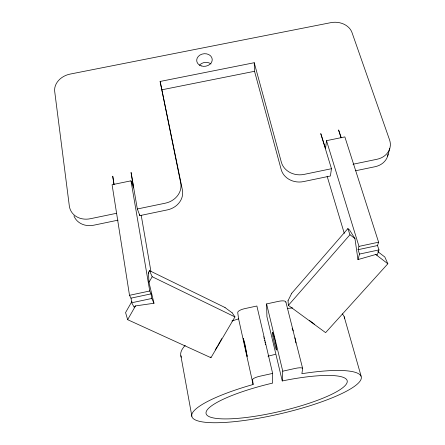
<?xml version="1.0" encoding="UTF-8"?>
<svg xmlns="http://www.w3.org/2000/svg" width="445" height="445" viewBox="0 0 445 445"><rect width="100%" height="100%" fill="white"/><g stroke="black" fill="none" stroke-linecap="round" stroke-linejoin="round"><path stroke-width="0.67" d="M282.753 371.18L295.374 368.393A7.699 1.769 -13.6 0 1 302.645 368.627L301.877 373.705A86.998 17.6 -13.1 0 1 345.064 391.945A86.998 17.6 -13.1 0 1 207.097 422.455A86.998 17.6 -13.1 0 1 253.11 384.491L238.603 318.876L237.725 312.574A7.415 2.347 -12.8 0 1 244.706 308.641L256.882 306.015L272.646 373.411L272.663 383.084A72.44 14.629 -13.1 0 0 216.042 418.383A72.44 14.629 -13.1 0 0 336.726 391.667A72.44 14.629 -13.1 0 0 282.264 380.959L282.753 371.18L266.599 303.918L278.737 301.298A7.398 2.336 -13.7 0 1 285.89 302.172M291.825 293.155L347.873 228.619L349.436 229.826L354.943 238.537L357.969 259.574L375.752 254.495L377.221 255.119L378.973 249.912L377.505 245.54L378.6 242.197L344.858 136.899L326.513 140.67L325.534 148.43L320.767 133.606L331.469 168.716L330.39 176.003L303.479 181.599A18.34 15.948 2 0 1 281.207 169.601L254.546 71.295L254.223 62.723L160.128 81.452L180.72 183.006A18.868 16.465 -14.5 0 1 165.384 203.165L137.327 208.983L131.069 172.46L133.617 187.946L130.986 180.831L112.09 184.714L129.506 295.308L131.019 298.144L131.709 302.761L134.09 307.167L135.497 305.915L153.981 303.251L148.964 282.33L148.474 272.412L149.481 270.643L225.059 307.54M357.969 259.574L359.504 254.073L358.091 249.684L358.982 246.38L326.513 140.67M387.651 156.123L389.781 148.535M220.815 340.325L221.71 338.645M217.85 345.576L220.514 340.881M131.959 301.376L125.579 312.568L127.637 319.677L210.952 357.713L234.949 316.912L232.168 312.796M127.637 319.677L135.497 305.915M148.964 282.33L152.173 276.712L149.481 270.643M215.23 349.931L217.193 346.666M377.811 251.614L384.825 257.004L387.851 263.768L325.607 332.643L288.371 305.359L349.97 234.726L347.873 228.619M272.646 373.411L259.986 376.203A7.715 1.78 -12.9 0 0 252.582 379.68L253.11 384.491M129.506 295.308L149.748 290.991L151.05 293.872L151.806 298.467L153.981 303.251M358.982 246.38L378.6 242.197M131.019 298.144L151.05 293.872M358.091 249.684L377.505 245.54M131.709 302.761L151.806 298.467M359.504 254.073L378.973 249.912M116.551 213.294L90.335 218.729A19.168 16.454 -22.3 0 1 69.325 205.979L54.707 91.481A17.689 14.157 -17.1 0 1 70.076 74.098L330.88 22.645A17.283 13.723 2.4 0 1 351.995 32.541L389.575 139.925A18.751 15.87 8.5 0 1 376.932 159.282L353.007 164.249M331.469 168.716L304.046 174.401A18.679 16.17 1.9 0 1 281.362 162.247L254.223 62.723M118.07 220.147L93.75 225.203A18.812 16.226 -22.6 0 1 73.909 215.864M137.327 208.983L139.858 215.614L167.387 209.89A18.523 16.237 -14.6 0 0 182.417 190.026L160.128 81.452M355.633 170.752L375.024 166.719A18.406 15.658 8.7 0 0 388.118 154.026M162.069 89.757L254.546 71.295M152.173 276.712L234.949 316.912M314.671 324.416L309.542 320.55M349.97 234.726L354.943 238.537M375.752 254.495L387.851 263.768M210.574 356.979L210.952 357.713M341.17 137.655L338.578 129.957L341.093 137.878M327.125 176.248L344.291 233.397M344.191 316.762L361.112 376.153M302.65 368.499L294.295 335.519A8.9 0.829 74.3 0 1 293.756 333.361L292.916 330.029A9.067 0.818 77.3 0 0 292.537 329.016M285.879 302.01L293.183 330.952M294.901 337.772L295.296 339.474A9.067 0.818 77.3 0 1 295.591 341.098M282.264 380.959L266.911 316.601L266.599 303.918M148.474 272.412L148.791 273.753M180.848 355.711L191.884 416.303M141.237 215.436L150.916 271.344M139.624 214.268L139.858 215.614M130.986 180.831L149.748 290.991M114.037 184.364L112.746 176.214L113.959 184.33M288.054 300.725L288.371 305.359M199.393 65.243A7.66 6.236 -7.1 0 1 211.025 63.947M232.084 312.774A183.207 28.769 31.6 0 1 224.97 307.512M291.736 293.222A184.881 39.972 -55.5 0 1 287.965 300.792M181.404 357.246A83.988 23.413 -13.1 0 1 185.22 345.387M231.884 321.017A83.988 23.413 -13.1 0 1 238.603 318.876M287.27 308.502A83.988 23.413 -13.1 0 1 292.571 307.912M342.227 313.864A83.988 23.413 -13.1 0 1 344.569 318.347M275.355 354.315A69.943 19.469 -13.1 0 1 267.979 356.178M292.137 328.21A9.067 0.818 77.3 0 1 292.32 328.527M295.68 341.604A9.067 0.818 77.3 0 1 295.886 342.995M263.679 336.793A9.084 0.456 77.7 0 1 263.796 337.238M264.052 338.211A9.084 0.456 77.7 0 1 264.185 338.734M264.597 340.442A9.084 0.456 77.7 0 1 264.736 341.042M265.02 342.272A9.084 0.456 77.7 0 1 265.159 342.9M265.426 344.152A9.084 0.456 77.7 0 1 265.559 344.775M243.354 338.651L247.175 356.417L245.345 346.21A8.933 1.836 80.9 0 0 244.867 344.024L243.354 338.651M201.19 65.899A7.793 6.308 -7.1 0 0 212.209 59.135A7.793 6.308 -7.1 0 0 199.994 55.041A7.793 6.308 -7.1 0 0 201.19 65.899M273.002 336.665A9.078 0.579 77.5 0 0 276.445 350.004A9.078 0.579 77.5 0 0 274.048 336.743A9.078 0.579 77.5 0 0 273.002 336.665"/></g></svg>
